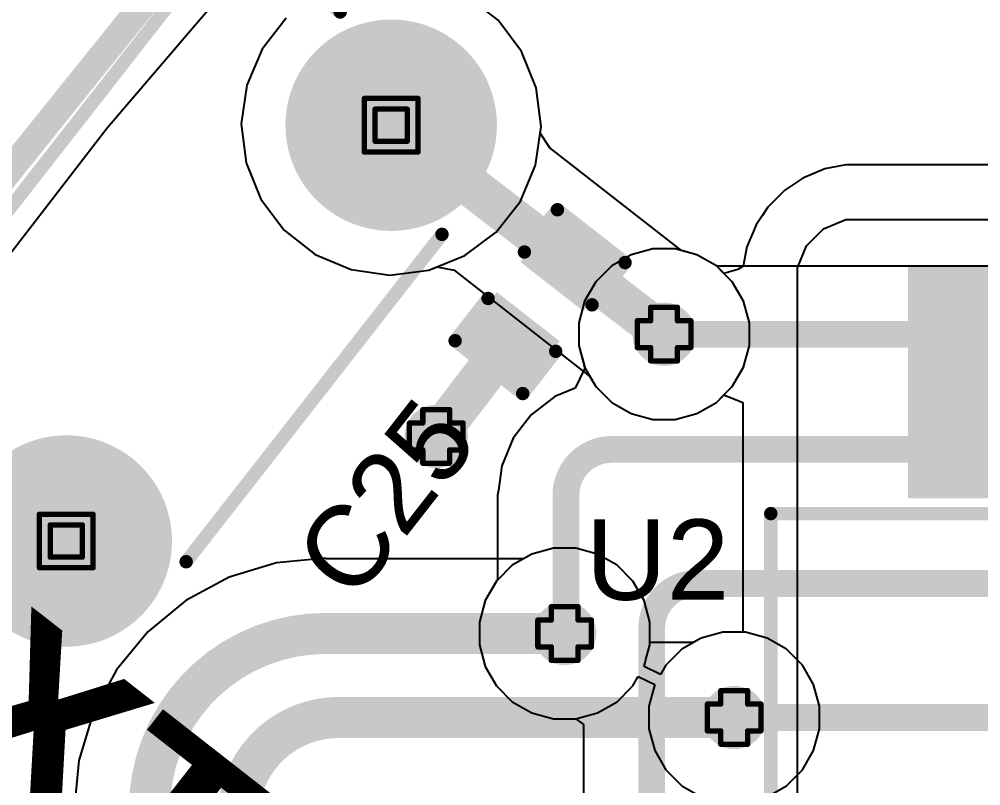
# Model space of a CAD drawing. Header units: inches. Extents: x -18 to 202, y -11 to 119.
# Drawn here: x -1.69 to 7.42, y 48 to 55.26 of the extents above; entities that cross this region are included whole.
import ezdxf

# ---------------------------------------------------------------- set-up
doc = ezdxf.new("R2010")
doc.units = ezdxf.units.IN
for name, color, linetype in [('Board Outline', 216, 'Continuous'), ('Bottom Layer', 5, 'Continuous'), ('Bottom Solder', 6, 'Continuous'), ('Drill Drawing', 1, 'Continuous'), ('Ground', 16, 'Continuous'), ('Multi-Layer', 9, 'Continuous'), ('Pad Holes', 156, 'Continuous'), ('Power', 76, 'Continuous'), ('Top Layer', 1, 'Continuous'), ('Top Overlay', 2, 'Continuous'), ('Top Paste', 8, 'Continuous'), ('Top Solder', 216, 'Continuous'), ('Via Holes', 16, 'Continuous')]:
    doc.layers.add(name, color=color, linetype=linetype)
doc.styles.add('Arial', font='', dxfattribs={"height": 0.2})
doc.styles.add('Arial Black_Bold', font='', dxfattribs={"height": 0.2})
doc.styles.get('Arial').set_extended_font_data('Arial')
doc.styles.get('Arial Black_Bold').set_extended_font_data('Arial Black', bold=True)

# ---------------------------------------------------------------- blocks, each defined once
blk = doc.blocks.new('K2_1101DF_C4DW_01_7')
at = {"layer": 'Bottom Layer'}
h = blk.add_hatch(color=5, dxfattribs=at)
edge = h.paths.add_edge_path()
edge.add_arc((-2.5, 0), 0.9, 0, 360)
h = blk.add_hatch(color=5, dxfattribs=at)
edge = h.paths.add_edge_path()
edge.add_arc((2.5, 0), 0.9, 0, 360)
at = {"layer": 'Bottom Solder'}
h = blk.add_hatch(color=6, dxfattribs=at)
edge = h.paths.add_edge_path()
edge.add_arc((-2.5, 0), 1.0016, 0, 360)
h = blk.add_hatch(color=6, dxfattribs=at)
edge = h.paths.add_edge_path()
edge.add_arc((2.5, 0), 1.0016, 0, 360)
at = {"layer": 'Ground'}
h = blk.add_hatch(color=16, dxfattribs=at)
edge = h.paths.add_edge_path()
edge.add_arc((-2.5, 0), 0.9, 0, 360)
h = blk.add_hatch(color=16, dxfattribs=at)
edge = h.paths.add_edge_path()
edge.add_arc((2.5, 0), 0.9, 0, 360)
at = {"layer": 'Multi-Layer'}
h = blk.add_hatch(color=9, dxfattribs=at)
edge = h.paths.add_edge_path()
edge.add_arc((-2.5, 0), 0.9, 0, 360)
h = blk.add_hatch(color=9, dxfattribs=at)
edge = h.paths.add_edge_path()
edge.add_arc((2.5, 0), 0.9, 0, 360)
at = {"layer": 'Pad Holes'}
h = blk.add_hatch(color=7, dxfattribs=at)
edge = h.paths.add_edge_path()
edge.add_arc((-2.5, 0), 0.46, 0, 360)
h = blk.add_hatch(color=7, dxfattribs=at)
edge = h.paths.add_edge_path()
edge.add_arc((2.5, 0), 0.46, 0, 360)
at = {"layer": 'Power'}
h = blk.add_hatch(color=76, dxfattribs=at)
edge = h.paths.add_edge_path()
edge.add_arc((-2.5, 0), 0.9, 0, 360)
h = blk.add_hatch(color=76, dxfattribs=at)
edge = h.paths.add_edge_path()
edge.add_arc((2.5, 0), 0.9, 0, 360)
at = {"layer": 'Top Layer'}
h = blk.add_hatch(color=1, dxfattribs=at)
edge = h.paths.add_edge_path()
edge.add_arc((-2.5, 0), 0.9, 0, 360)
h = blk.add_hatch(color=1, dxfattribs=at)
edge = h.paths.add_edge_path()
edge.add_arc((2.5, 0), 0.9, 0, 360)
at = {"layer": 'Top Solder'}
h = blk.add_hatch(color=216, dxfattribs=at)
edge = h.paths.add_edge_path()
edge.add_arc((-2.5, 0), 1.0016, 0, 360)
h = blk.add_hatch(color=216, dxfattribs=at)
edge = h.paths.add_edge_path()
edge.add_arc((2.5, 0), 1.0016, 0, 360)
at = {"layer": 'Top Overlay'}
for points in [[(1.9558, 1.016, 0.127, 0.127, 0), (-1.9812, 1.016, 0.127, 0.127, 0)], [(-3.048, -2.3622, 0.127, 0.127, 0), (-3.048, -1.0414, 0.127, 0.127, 0)], [(3.048, -2.3622, 0.127, 0.127, 0), (3.048, -1.0414, 0.127, 0.127, 0)], [(3.048, -2.3622, 0.127, 0.127, 0), (-3.048, -2.3622, 0.127, 0.127, 0)]]:
    blk.add_lwpolyline(points, format="xyseb", dxfattribs=at)
for points in [[(-2.013, 1.016, 0.0635, 0.0635, 1), (-1.9495, 1.016, 0.0635, 0.0635, 1)], [(1.924, 1.016, 0.0635, 0.0635, 1), (1.9875, 1.016, 0.0635, 0.0635, 1)], [(-3.0798, -1.0414, 0.0635, 0.0635, 1), (-3.0162, -1.0414, 0.0635, 0.0635, 1)], [(3.0162, -1.0414, 0.0635, 0.0635, 1), (3.0798, -1.0414, 0.0635, 0.0635, 1)], [(-3.0797, -2.3622, 0.0635, 0.0635, 1), (-3.0162, -2.3622, 0.0635, 0.0635, 1)], [(-3.0797, -2.3622, 0.0635, 0.0635, 1), (-3.0162, -2.3622, 0.0635, 0.0635, 1)], [(3.0162, -2.3622, 0.0635, 0.0635, 1), (3.0798, -2.3622, 0.0635, 0.0635, 1)], [(3.0162, -2.3622, 0.0635, 0.0635, 1), (3.0798, -2.3622, 0.0635, 0.0635, 1)]]:
    blk.add_lwpolyline(points, format="xyseb", close=True, dxfattribs=at)
blk = doc.blocks.new('SOT__223_14')
at = {"layer": 'Top Layer'}
for points in [[(-1.9, 4.05), (1.9, 4.05), (1.9, 2.05), (-1.9, 2.05)], [(-3.05, -2.05), (-1.55, -2.05), (-1.55, -4.05), (-3.05, -4.05)], [(-0.75, -2.05), (0.75, -2.05), (0.75, -4.05), (-0.75, -4.05)], [(1.55, -2.05), (3.05, -2.05), (3.05, -4.05), (1.55, -4.05)]]:
    blk.add_hatch(color=1, dxfattribs=at).paths.add_polyline_path(points)
at = {"layer": 'Top Paste'}
for points in [[(-1.9, 4.05), (1.9, 4.05), (1.9, 2.05), (-1.9, 2.05)], [(-3.05, -2.05), (-1.55, -2.05), (-1.55, -4.05), (-3.05, -4.05)], [(-0.75, -2.05), (0.75, -2.05), (0.75, -4.05), (-0.75, -4.05)], [(1.55, -2.05), (3.05, -2.05), (3.05, -4.05), (1.55, -4.05)]]:
    blk.add_hatch(color=8, dxfattribs=at).paths.add_polyline_path(points)
at = {"layer": 'Top Solder'}
for points in [[(-2.0016, 4.1516), (2.0016, 4.1516), (2.0016, 1.9484), (-2.0016, 1.9484)], [(-3.1516, -1.9484), (-1.4484, -1.9484), (-1.4484, -4.1516), (-3.1516, -4.1516)], [(-0.8516, -1.9484), (0.8516, -1.9484), (0.8516, -4.1516), (-0.8516, -4.1516)], [(1.4484, -1.9484), (3.1516, -1.9484), (3.1516, -4.1516), (1.4484, -4.1516)]]:
    blk.add_hatch(color=216, dxfattribs=at).paths.add_polyline_path(points)
at = {"layer": 'Top Overlay'}
for points in [[(-3.302, 1.8034, 0.127, 0.127, 0), (3.302, 1.8034, 0.127, 0.127, 0)], [(-3.302, -1.8288, 0.127, 0.127, 0), (-3.302, 1.8034, 0.127, 0.127, 0)], [(3.302, -1.8288, 0.127, 0.127, 0), (3.302, 1.8034, 0.127, 0.127, 0)], [(-3.302, -1.8288, 0.127, 0.127, 0), (3.302, -1.8288, 0.127, 0.127, 0)], [(-3.3528, -2.9464, 0.2, 0.2, 0), (-3.2258, -3.0734, 0.2, 0.2, 0)], [(-3.3528, -2.9464, 0.2, 0.2, 0), (-3.3528, -3.2004, 0.2, 0.2, 0)], [(-3.3528, -3.2004, 0.2, 0.2, 0), (-3.2258, -3.0734, 0.2, 0.2, 0)]]:
    blk.add_lwpolyline(points, format="xyseb", dxfattribs=at)
for points in [[(-3.3338, 1.8034, 0.0635, 0.0635, 1), (-3.2702, 1.8034, 0.0635, 0.0635, 1)], [(-3.3338, 1.8034, 0.0635, 0.0635, 1), (-3.2702, 1.8034, 0.0635, 0.0635, 1)], [(3.2702, 1.8034, 0.0635, 0.0635, 1), (3.3338, 1.8034, 0.0635, 0.0635, 1)], [(3.2702, 1.8034, 0.0635, 0.0635, 1), (3.3338, 1.8034, 0.0635, 0.0635, 1)], [(-3.3338, -1.8288, 0.0635, 0.0635, 1), (-3.2702, -1.8288, 0.0635, 0.0635, 1)], [(-3.3338, -1.8288, 0.0635, 0.0635, 1), (-3.2702, -1.8288, 0.0635, 0.0635, 1)], [(3.2702, -1.8288, 0.0635, 0.0635, 1), (3.3338, -1.8288, 0.0635, 0.0635, 1)], [(3.2702, -1.8288, 0.0635, 0.0635, 1), (3.3338, -1.8288, 0.0635, 0.0635, 1)], [(-3.4028, -2.9464, 0.1, 0.1, 1), (-3.3028, -2.9464, 0.1, 0.1, 1)], [(-3.4028, -2.9464, 0.1, 0.1, 1), (-3.3028, -2.9464, 0.1, 0.1, 1)], [(-3.2758, -3.0734, 0.1, 0.1, 1), (-3.1758, -3.0734, 0.1, 0.1, 1)], [(-3.2758, -3.0734, 0.1, 0.1, 1), (-3.1758, -3.0734, 0.1, 0.1, 1)], [(-3.4028, -3.2004, 0.1, 0.1, 1), (-3.3028, -3.2004, 0.1, 0.1, 1)], [(-3.4028, -3.2004, 0.1, 0.1, 1), (-3.3028, -3.2004, 0.1, 0.1, 1)]]:
    blk.add_lwpolyline(points, format="xyseb", close=True, dxfattribs=at)
blk = doc.blocks.new('C___0402_84')
at = {"layer": 'Top Layer'}
for points in [[(-0.6985, -0.3175), (-0.6985, 0.3175), (-0.2413, 0.3175), (-0.2413, -0.3175)], [(0.2413, -0.3175), (0.2413, 0.3175), (0.6985, 0.3175), (0.6985, -0.3175)]]:
    blk.add_hatch(color=1, dxfattribs=at).paths.add_polyline_path(points)
at = {"layer": 'Top Paste'}
for points in [[(-0.6985, -0.3175), (-0.6985, 0.3175), (-0.2413, 0.3175), (-0.2413, -0.3175)], [(0.2413, -0.3175), (0.2413, 0.3175), (0.6985, 0.3175), (0.6985, -0.3175)]]:
    blk.add_hatch(color=8, dxfattribs=at).paths.add_polyline_path(points)
at = {"layer": 'Top Solder'}
for points in [[(-0.7585, -0.3775), (-0.7585, 0.3775), (-0.1813, 0.3775), (-0.1813, -0.3775)], [(0.1813, -0.3775), (0.1813, 0.3775), (0.7585, 0.3775), (0.7585, -0.3775)]]:
    blk.add_hatch(color=216, dxfattribs=at).paths.add_polyline_path(points)
at = {"layer": 'Top Overlay'}
for points in [[(-0.7874, 0.4064, 0.127, 0.127, 0), (-0.2794, 0.4064, 0.127, 0.127, 0)], [(-0.7874, 0.4064, 0.127, 0.127, 0), (-0.7874, -0.4064, 0.127, 0.127, 0)], [(0.2794, 0.4064, 0.127, 0.127, 0), (0.7874, 0.4064, 0.127, 0.127, 0)], [(0.7874, 0.4064, 0.127, 0.127, 0), (0.7874, -0.4064, 0.127, 0.127, 0)], [(-0.7874, -0.4064, 0.127, 0.127, 0), (-0.2794, -0.4064, 0.127, 0.127, 0)], [(0.2794, -0.4064, 0.127, 0.127, 0), (0.7874, -0.4064, 0.127, 0.127, 0)]]:
    blk.add_lwpolyline(points, format="xyseb", dxfattribs=at)
for points in [[(-0.8191, 0.4064, 0.0635, 0.0635, 1), (-0.7556, 0.4064, 0.0635, 0.0635, 1)], [(-0.8191, 0.4064, 0.0635, 0.0635, 1), (-0.7556, 0.4064, 0.0635, 0.0635, 1)], [(-0.3112, 0.4064, 0.0635, 0.0635, 1), (-0.2477, 0.4064, 0.0635, 0.0635, 1)], [(0.2477, 0.4064, 0.0635, 0.0635, 1), (0.3111, 0.4064, 0.0635, 0.0635, 1)], [(0.7556, 0.4064, 0.0635, 0.0635, 1), (0.8191, 0.4064, 0.0635, 0.0635, 1)], [(0.7556, 0.4064, 0.0635, 0.0635, 1), (0.8191, 0.4064, 0.0635, 0.0635, 1)], [(-0.8191, -0.4064, 0.0635, 0.0635, 1), (-0.7556, -0.4064, 0.0635, 0.0635, 1)], [(-0.8191, -0.4064, 0.0635, 0.0635, 1), (-0.7556, -0.4064, 0.0635, 0.0635, 1)], [(-0.3112, -0.4064, 0.0635, 0.0635, 1), (-0.2477, -0.4064, 0.0635, 0.0635, 1)], [(0.2476, -0.4064, 0.0635, 0.0635, 1), (0.3111, -0.4064, 0.0635, 0.0635, 1)], [(0.7556, -0.4064, 0.0635, 0.0635, 1), (0.8191, -0.4064, 0.0635, 0.0635, 1)], [(0.7556, -0.4064, 0.0635, 0.0635, 1), (0.8191, -0.4064, 0.0635, 0.0635, 1)]]:
    blk.add_lwpolyline(points, format="xyseb", close=True, dxfattribs=at)

msp = doc.modelspace()

# ---------------------------------------------------------------- hatches: boundary and pattern name
at = {"layer": 'Bottom Layer'}
h = msp.add_hatch(color=5, dxfattribs=at)
edge = h.paths.add_edge_path()
edge.add_arc((4.4187, 52.277), 0.3, 0, 360)
h = msp.add_hatch(color=5, dxfattribs=at)
edge = h.paths.add_edge_path()
edge.add_arc((2.2599, 51.3075), 0.3, 0, 360)
h = msp.add_hatch(color=5, dxfattribs=at)
edge = h.paths.add_edge_path()
edge.add_arc((3.4767, 49.4407), 0.3, 0, 360)
h = msp.add_hatch(color=5, dxfattribs=at)
edge = h.paths.add_edge_path()
edge.add_arc((5.083, 48.6448), 0.3, 0, 360)
at = {"layer": 'Ground'}
h = msp.add_hatch(color=16, dxfattribs=at)
edge = h.paths.add_edge_path()
edge.add_arc((4.4187, 52.277), 0.3, 0, 360)
h = msp.add_hatch(color=16, dxfattribs=at)
edge = h.paths.add_edge_path()
edge.add_arc((2.2599, 51.3075), 0.3, 0, 360)
h = msp.add_hatch(color=16, dxfattribs=at)
edge = h.paths.add_edge_path()
edge.add_arc((3.4767, 49.4407), 0.3, 0, 360)
h = msp.add_hatch(color=16, dxfattribs=at)
edge = h.paths.add_edge_path()
edge.add_arc((5.083, 48.6448), 0.3, 0, 360)
at = {"layer": 'Power'}
h = msp.add_hatch(color=76, dxfattribs=at)
edge = h.paths.add_edge_path()
edge.add_arc((4.4187, 52.277), 0.3, 0, 360)
h = msp.add_hatch(color=76, dxfattribs=at)
edge = h.paths.add_edge_path()
edge.add_arc((2.2599, 51.3075), 0.3, 0, 360)
h = msp.add_hatch(color=76, dxfattribs=at)
edge = h.paths.add_edge_path()
edge.add_arc((3.4767, 49.4407), 0.3, 0, 360)
h = msp.add_hatch(color=76, dxfattribs=at)
edge = h.paths.add_edge_path()
edge.add_arc((5.083, 48.6448), 0.3, 0, 360)
at = {"layer": 'Top Layer'}
h = msp.add_hatch(color=1, dxfattribs=at)
edge = h.paths.add_edge_path()
edge.add_arc((4.4187, 52.277), 0.3, 0, 360)
h = msp.add_hatch(color=1, dxfattribs=at)
edge = h.paths.add_edge_path()
edge.add_arc((2.2599, 51.3075), 0.3, 0, 360)
h = msp.add_hatch(color=1, dxfattribs=at)
edge = h.paths.add_edge_path()
edge.add_arc((3.4767, 49.4407), 0.3, 0, 360)
h = msp.add_hatch(color=1, dxfattribs=at)
edge = h.paths.add_edge_path()
edge.add_arc((5.083, 48.6448), 0.3, 0, 360)
at = {"layer": 'Via Holes'}
h = msp.add_hatch(color=7, dxfattribs=at)
edge = h.paths.add_edge_path()
edge.add_arc((4.4187, 52.277), 0.15, 0, 360)
h = msp.add_hatch(color=7, dxfattribs=at)
edge = h.paths.add_edge_path()
edge.add_arc((2.2599, 51.3075), 0.15, 0, 360)
h = msp.add_hatch(color=7, dxfattribs=at)
edge = h.paths.add_edge_path()
edge.add_arc((3.4767, 49.4407), 0.15, 0, 360)
h = msp.add_hatch(color=7, dxfattribs=at)
edge = h.paths.add_edge_path()
edge.add_arc((5.083, 48.6448), 0.15, 0, 360)

# ---------------------------------------------------------------- linework, layer by layer
at = {"layer": 'Board Outline'}
msp.add_lwpolyline([(44.2299, 62.3099, 0.254, 0.254, -3.535496), (7.5647, 62.2891, 0.254, 0.254, 0)], format="xyseb", dxfattribs=at)
at = {"layer": 'Bottom Layer'}
for p, q in [((-0.8593, 54.2331), (0.3028, 55.5903)), ((2.8461, 55.2522), (2.5539, 55.4805)), ((0.8377, 55.2698), (0.6095, 54.9776)), ((3.0692, 54.9561), (2.8461, 55.2522)), ((0.6095, 54.9776), (0.4646, 54.6364)), ((3.2081, 54.6124), (3.0692, 54.9561)), ((0.4646, 54.6364), (0.4131, 54.2692)), ((3.2532, 54.2444), (3.2081, 54.6124)), ((-1.9496, 52.8175), (-0.8593, 54.2331)), ((0.4131, 54.2692), (0.4582, 53.9013)), ((3.2016, 53.8773), (3.2532, 54.2444)), ((0.4582, 53.9013), (0.5971, 53.5575)), ((3.0568, 53.5361), (3.2016, 53.8773)), ((0.5971, 53.5575), (0.8202, 53.2614)), ((2.8285, 53.2439), (3.0568, 53.5361)), ((0.8202, 53.2614), (1.1124, 53.0332)), ((2.5325, 53.0208), (2.8285, 53.2439)), ((1.1124, 53.0332), (1.4536, 52.8883)), ((2.1887, 52.8819), (2.5325, 53.0208)), ((4.1068, 53.0299), (3.9226, 52.9236)), ((4.3123, 53.085), (4.1068, 53.0299)), ((4.5251, 53.085), (4.3123, 53.085)), ((4.7306, 53.0299), (4.5251, 53.085)), ((4.9148, 52.9236), (4.7306, 53.0299)), ((1.4536, 52.8883), (1.8208, 52.8367)), ((1.8208, 52.8367), (2.1887, 52.8819)), ((3.9226, 52.9236), (3.7721, 52.7731)), ((5.0653, 52.7731), (4.9148, 52.9236)), ((3.7721, 52.7731), (3.6658, 52.5889)), ((5.1716, 52.5889), (5.0653, 52.7731)), ((3.6658, 52.5889), (3.6107, 52.3834)), ((5.2267, 52.3834), (5.1716, 52.5889)), ((3.6107, 52.3834), (3.6107, 52.1706)), ((5.2267, 52.1706), (5.2267, 52.3834)), ((3.6107, 52.1706), (3.6658, 51.9651)), ((5.1716, 51.9651), (5.2267, 52.1706)), ((3.6658, 51.9651), (3.7721, 51.7809)), ((5.0653, 51.7809), (5.1716, 51.9651)), ((3.7721, 51.7809), (3.9226, 51.6304)), ((4.9148, 51.6304), (5.0653, 51.7809)), ((3.9226, 51.6304), (4.1068, 51.5241)), ((4.7306, 51.5241), (4.9148, 51.6304)), ((4.1068, 51.5241), (4.3123, 51.469)), ((4.5251, 51.469), (4.7306, 51.5241)), ((4.3123, 51.469), (4.5251, 51.469)), ((3.3703, 50.2487), (3.1648, 50.1936)), ((3.583, 50.2487), (3.3703, 50.2487)), ((3.7885, 50.1936), (3.583, 50.2487)), ((3.1648, 50.1936), (2.9806, 50.0872)), ((3.9728, 50.0872), (3.7885, 50.1936)), ((2.9806, 50.0872), (2.8301, 49.9368)), ((4.1232, 49.9368), (3.9728, 50.0872)), ((2.8301, 49.9368), (2.7237, 49.7525)), ((4.2296, 49.7525), (4.1232, 49.9368)), ((2.7237, 49.7525), (2.6687, 49.547)), ((4.2847, 49.547), (4.2296, 49.7525)), ((2.6687, 49.547), (2.6687, 49.3343)), ((4.2847, 49.3343), (4.2847, 49.547)), ((4.7711, 49.3977), (4.5869, 49.2914)), ((4.9766, 49.4528), (4.7711, 49.3977)), ((5.1894, 49.4528), (4.9766, 49.4528)), ((5.3949, 49.3977), (5.1894, 49.4528)), ((5.5791, 49.2914), (5.3949, 49.3977)), ((2.6687, 49.3343), (2.7237, 49.1288)), ((4.2469, 49.1932), (4.2847, 49.3343)), ((4.5869, 49.2914), (4.4364, 49.1409)), ((5.7295, 49.1409), (5.5791, 49.2914)), ((2.7237, 49.1288), (2.8301, 48.9445)), ((4.2296, 49.1288), (4.2469, 49.1932)), ((4.3852, 49.0522), (4.2296, 49.1288)), ((4.4364, 49.1409), (4.3852, 49.0522)), ((5.8359, 48.9567), (5.7295, 49.1409)), ((4.1232, 48.9445), (4.1744, 49.0332)), ((4.1744, 49.0332), (4.33, 48.9567)), ((2.8301, 48.9445), (2.9806, 48.7941)), ((3.9728, 48.7941), (4.1232, 48.9445)), ((4.33, 48.9567), (4.3128, 48.8923)), ((5.891, 48.7512), (5.8359, 48.9567)), ((4.3128, 48.8923), (4.275, 48.7512)), ((2.9806, 48.7941), (3.1648, 48.6877)), ((3.7885, 48.6877), (3.9728, 48.7941)), ((4.275, 48.7512), (4.275, 48.5384)), ((5.891, 48.5384), (5.891, 48.7512)), ((3.1648, 48.6877), (3.3703, 48.6327)), ((3.583, 48.6327), (3.7885, 48.6877)), ((3.3703, 48.6327), (3.583, 48.6327)), ((4.275, 48.5384), (4.33, 48.3329)), ((5.8359, 48.3329), (5.891, 48.5384)), ((4.33, 48.3329), (4.4364, 48.1487)), ((5.7295, 48.1487), (5.8359, 48.3329)), ((4.4364, 48.1487), (4.5869, 47.9982)), ((5.5791, 47.9982), (5.7295, 48.1487)), ((4.5869, 47.9982), (4.7711, 47.8919)), ((5.3949, 47.8919), (5.5791, 47.9982))]:
    msp.add_line(p, q, dxfattribs=at)
at = {"layer": 'Drill Drawing'}
for points in [[(1.5791, 54.5108, 0.0508, 0.0508, 0), (2.0871, 54.5108, 0.0508, 0.0508, 0)], [(1.5791, 54.0028, 0.0508, 0.0508, 0), (1.5791, 54.5108, 0.0508, 0.0508, 0)], [(2.0871, 54.0028, 0.0508, 0.0508, 0), (2.0871, 54.5108, 0.0508, 0.0508, 0)], [(1.6807, 54.4092, 0.0508, 0.0508, 0), (1.9855, 54.4092, 0.0508, 0.0508, 0)], [(1.6807, 54.1044, 0.0508, 0.0508, 0), (1.6807, 54.4092, 0.0508, 0.0508, 0)], [(1.9855, 54.1044, 0.0508, 0.0508, 0), (1.9855, 54.4092, 0.0508, 0.0508, 0)], [(1.6807, 54.1044, 0.0508, 0.0508, 0), (1.9855, 54.1044, 0.0508, 0.0508, 0)], [(1.5791, 54.0028, 0.0508, 0.0508, 0), (2.0871, 54.0028, 0.0508, 0.0508, 0)], [(4.2917, 52.404, 0.0508, 0.0508, 0), (4.2917, 52.531, 0.0508, 0.0508, 0)], [(4.2917, 52.531, 0.0508, 0.0508, 0), (4.5457, 52.531, 0.0508, 0.0508, 0)], [(4.5457, 52.404, 0.0508, 0.0508, 0), (4.5457, 52.531, 0.0508, 0.0508, 0)], [(4.1647, 52.15, 0.0508, 0.0508, 0), (4.1647, 52.404, 0.0508, 0.0508, 0)], [(4.1647, 52.404, 0.0508, 0.0508, 0), (4.2917, 52.404, 0.0508, 0.0508, 0)], [(4.5457, 52.404, 0.0508, 0.0508, 0), (4.6727, 52.404, 0.0508, 0.0508, 0)], [(4.6727, 52.15, 0.0508, 0.0508, 0), (4.6727, 52.404, 0.0508, 0.0508, 0)], [(4.1647, 52.15, 0.0508, 0.0508, 0), (4.2917, 52.15, 0.0508, 0.0508, 0)], [(4.2917, 52.023, 0.0508, 0.0508, 0), (4.2917, 52.15, 0.0508, 0.0508, 0)], [(4.5457, 52.15, 0.0508, 0.0508, 0), (4.6727, 52.15, 0.0508, 0.0508, 0)], [(4.5457, 52.023, 0.0508, 0.0508, 0), (4.5457, 52.15, 0.0508, 0.0508, 0)], [(4.2917, 52.023, 0.0508, 0.0508, 0), (4.5457, 52.023, 0.0508, 0.0508, 0)], [(2.1329, 51.4345, 0.0508, 0.0508, 0), (2.1329, 51.5615, 0.0508, 0.0508, 0)], [(2.1329, 51.5615, 0.0508, 0.0508, 0), (2.3869, 51.5615, 0.0508, 0.0508, 0)], [(2.3869, 51.4345, 0.0508, 0.0508, 0), (2.3869, 51.5615, 0.0508, 0.0508, 0)], [(2.0059, 51.1805, 0.0508, 0.0508, 0), (2.0059, 51.4345, 0.0508, 0.0508, 0)], [(2.0059, 51.4345, 0.0508, 0.0508, 0), (2.1329, 51.4345, 0.0508, 0.0508, 0)], [(2.3869, 51.4345, 0.0508, 0.0508, 0), (2.5139, 51.4345, 0.0508, 0.0508, 0)], [(2.5139, 51.1805, 0.0508, 0.0508, 0), (2.5139, 51.4345, 0.0508, 0.0508, 0)], [(2.0059, 51.1805, 0.0508, 0.0508, 0), (2.1329, 51.1805, 0.0508, 0.0508, 0)], [(2.1329, 51.0535, 0.0508, 0.0508, 0), (2.1329, 51.1805, 0.0508, 0.0508, 0)], [(2.3869, 51.1805, 0.0508, 0.0508, 0), (2.5139, 51.1805, 0.0508, 0.0508, 0)], [(2.3869, 51.0535, 0.0508, 0.0508, 0), (2.3869, 51.1805, 0.0508, 0.0508, 0)], [(2.1329, 51.0535, 0.0508, 0.0508, 0), (2.3869, 51.0535, 0.0508, 0.0508, 0)], [(-1.4992, 50.5708, 0.0508, 0.0508, 0), (-0.9912, 50.5708, 0.0508, 0.0508, 0)], [(-1.4992, 50.0628, 0.0508, 0.0508, 0), (-1.4992, 50.5708, 0.0508, 0.0508, 0)], [(-0.9912, 50.0628, 0.0508, 0.0508, 0), (-0.9912, 50.5708, 0.0508, 0.0508, 0)], [(-1.3976, 50.4692, 0.0508, 0.0508, 0), (-1.0928, 50.4692, 0.0508, 0.0508, 0)], [(-1.3976, 50.1644, 0.0508, 0.0508, 0), (-1.3976, 50.4692, 0.0508, 0.0508, 0)], [(-1.0928, 50.1644, 0.0508, 0.0508, 0), (-1.0928, 50.4692, 0.0508, 0.0508, 0)], [(-1.3976, 50.1644, 0.0508, 0.0508, 0), (-1.0928, 50.1644, 0.0508, 0.0508, 0)], [(-1.4992, 50.0628, 0.0508, 0.0508, 0), (-0.9912, 50.0628, 0.0508, 0.0508, 0)], [(3.3497, 49.5677, 0.0508, 0.0508, 0), (3.3497, 49.6947, 0.0508, 0.0508, 0)], [(3.3497, 49.6947, 0.0508, 0.0508, 0), (3.6037, 49.6947, 0.0508, 0.0508, 0)], [(3.6037, 49.5677, 0.0508, 0.0508, 0), (3.6037, 49.6947, 0.0508, 0.0508, 0)], [(3.2227, 49.3137, 0.0508, 0.0508, 0), (3.2227, 49.5677, 0.0508, 0.0508, 0)], [(3.2227, 49.5677, 0.0508, 0.0508, 0), (3.3497, 49.5677, 0.0508, 0.0508, 0)], [(3.6037, 49.5677, 0.0508, 0.0508, 0), (3.7307, 49.5677, 0.0508, 0.0508, 0)], [(3.7307, 49.3137, 0.0508, 0.0508, 0), (3.7307, 49.5677, 0.0508, 0.0508, 0)], [(3.2227, 49.3137, 0.0508, 0.0508, 0), (3.3497, 49.3137, 0.0508, 0.0508, 0)], [(3.3497, 49.1867, 0.0508, 0.0508, 0), (3.3497, 49.3137, 0.0508, 0.0508, 0)], [(3.6037, 49.3137, 0.0508, 0.0508, 0), (3.7307, 49.3137, 0.0508, 0.0508, 0)], [(3.6037, 49.1867, 0.0508, 0.0508, 0), (3.6037, 49.3137, 0.0508, 0.0508, 0)], [(3.3497, 49.1867, 0.0508, 0.0508, 0), (3.6037, 49.1867, 0.0508, 0.0508, 0)], [(4.956, 48.7718, 0.0508, 0.0508, 0), (4.956, 48.8988, 0.0508, 0.0508, 0)], [(4.956, 48.8988, 0.0508, 0.0508, 0), (5.21, 48.8988, 0.0508, 0.0508, 0)], [(5.21, 48.7718, 0.0508, 0.0508, 0), (5.21, 48.8988, 0.0508, 0.0508, 0)], [(4.829, 48.5178, 0.0508, 0.0508, 0), (4.829, 48.7718, 0.0508, 0.0508, 0)], [(4.829, 48.7718, 0.0508, 0.0508, 0), (4.956, 48.7718, 0.0508, 0.0508, 0)], [(5.21, 48.7718, 0.0508, 0.0508, 0), (5.337, 48.7718, 0.0508, 0.0508, 0)], [(5.337, 48.5178, 0.0508, 0.0508, 0), (5.337, 48.7718, 0.0508, 0.0508, 0)], [(4.829, 48.5178, 0.0508, 0.0508, 0), (4.956, 48.5178, 0.0508, 0.0508, 0)], [(4.956, 48.3908, 0.0508, 0.0508, 0), (4.956, 48.5178, 0.0508, 0.0508, 0)], [(5.21, 48.5178, 0.0508, 0.0508, 0), (5.337, 48.5178, 0.0508, 0.0508, 0)], [(5.21, 48.3908, 0.0508, 0.0508, 0), (5.21, 48.5178, 0.0508, 0.0508, 0)], [(4.956, 48.3908, 0.0508, 0.0508, 0), (5.21, 48.3908, 0.0508, 0.0508, 0)]]:
    msp.add_lwpolyline(points, format="xyseb", dxfattribs=at)
for points in [[(1.5664, 54.5108, 0.0254, 0.0254, 1), (1.5918, 54.5108, 0.0254, 0.0254, 1)], [(1.5664, 54.5108, 0.0254, 0.0254, 1), (1.5918, 54.5108, 0.0254, 0.0254, 1)], [(2.0744, 54.5108, 0.0254, 0.0254, 1), (2.0998, 54.5108, 0.0254, 0.0254, 1)], [(2.0744, 54.5108, 0.0254, 0.0254, 1), (2.0998, 54.5108, 0.0254, 0.0254, 1)], [(1.668, 54.4092, 0.0254, 0.0254, 1), (1.6934, 54.4092, 0.0254, 0.0254, 1)], [(1.668, 54.4092, 0.0254, 0.0254, 1), (1.6934, 54.4092, 0.0254, 0.0254, 1)], [(1.9728, 54.4092, 0.0254, 0.0254, 1), (1.9982, 54.4092, 0.0254, 0.0254, 1)], [(1.9728, 54.4092, 0.0254, 0.0254, 1), (1.9982, 54.4092, 0.0254, 0.0254, 1)], [(1.668, 54.1044, 0.0254, 0.0254, 1), (1.6934, 54.1044, 0.0254, 0.0254, 1)], [(1.668, 54.1044, 0.0254, 0.0254, 1), (1.6934, 54.1044, 0.0254, 0.0254, 1)], [(1.9728, 54.1044, 0.0254, 0.0254, 1), (1.9982, 54.1044, 0.0254, 0.0254, 1)], [(1.9728, 54.1044, 0.0254, 0.0254, 1), (1.9982, 54.1044, 0.0254, 0.0254, 1)], [(1.5664, 54.0028, 0.0254, 0.0254, 1), (1.5918, 54.0028, 0.0254, 0.0254, 1)], [(1.5664, 54.0028, 0.0254, 0.0254, 1), (1.5918, 54.0028, 0.0254, 0.0254, 1)], [(2.0744, 54.0028, 0.0254, 0.0254, 1), (2.0998, 54.0028, 0.0254, 0.0254, 1)], [(2.0744, 54.0028, 0.0254, 0.0254, 1), (2.0998, 54.0028, 0.0254, 0.0254, 1)], [(4.279, 52.531, 0.0254, 0.0254, 1), (4.3044, 52.531, 0.0254, 0.0254, 1)], [(4.279, 52.531, 0.0254, 0.0254, 1), (4.3044, 52.531, 0.0254, 0.0254, 1)], [(4.533, 52.531, 0.0254, 0.0254, 1), (4.5584, 52.531, 0.0254, 0.0254, 1)], [(4.533, 52.531, 0.0254, 0.0254, 1), (4.5584, 52.531, 0.0254, 0.0254, 1)], [(4.152, 52.404, 0.0254, 0.0254, 1), (4.1774, 52.404, 0.0254, 0.0254, 1)], [(4.152, 52.404, 0.0254, 0.0254, 1), (4.1774, 52.404, 0.0254, 0.0254, 1)], [(4.279, 52.404, 0.0254, 0.0254, 1), (4.3044, 52.404, 0.0254, 0.0254, 1)], [(4.279, 52.404, 0.0254, 0.0254, 1), (4.3044, 52.404, 0.0254, 0.0254, 1)], [(4.533, 52.404, 0.0254, 0.0254, 1), (4.5584, 52.404, 0.0254, 0.0254, 1)], [(4.533, 52.404, 0.0254, 0.0254, 1), (4.5584, 52.404, 0.0254, 0.0254, 1)], [(4.66, 52.404, 0.0254, 0.0254, 1), (4.6854, 52.404, 0.0254, 0.0254, 1)], [(4.66, 52.404, 0.0254, 0.0254, 1), (4.6854, 52.404, 0.0254, 0.0254, 1)], [(4.152, 52.15, 0.0254, 0.0254, 1), (4.1774, 52.15, 0.0254, 0.0254, 1)], [(4.152, 52.15, 0.0254, 0.0254, 1), (4.1774, 52.15, 0.0254, 0.0254, 1)], [(4.279, 52.15, 0.0254, 0.0254, 1), (4.3044, 52.15, 0.0254, 0.0254, 1)], [(4.279, 52.15, 0.0254, 0.0254, 1), (4.3044, 52.15, 0.0254, 0.0254, 1)], [(4.533, 52.15, 0.0254, 0.0254, 1), (4.5584, 52.15, 0.0254, 0.0254, 1)], [(4.533, 52.15, 0.0254, 0.0254, 1), (4.5584, 52.15, 0.0254, 0.0254, 1)], [(4.66, 52.15, 0.0254, 0.0254, 1), (4.6854, 52.15, 0.0254, 0.0254, 1)], [(4.66, 52.15, 0.0254, 0.0254, 1), (4.6854, 52.15, 0.0254, 0.0254, 1)], [(4.279, 52.023, 0.0254, 0.0254, 1), (4.3044, 52.023, 0.0254, 0.0254, 1)], [(4.279, 52.023, 0.0254, 0.0254, 1), (4.3044, 52.023, 0.0254, 0.0254, 1)], [(4.533, 52.023, 0.0254, 0.0254, 1), (4.5584, 52.023, 0.0254, 0.0254, 1)], [(4.533, 52.023, 0.0254, 0.0254, 1), (4.5584, 52.023, 0.0254, 0.0254, 1)], [(2.1202, 51.5615, 0.0254, 0.0254, 1), (2.1456, 51.5615, 0.0254, 0.0254, 1)], [(2.1202, 51.5615, 0.0254, 0.0254, 1), (2.1456, 51.5615, 0.0254, 0.0254, 1)], [(2.3742, 51.5615, 0.0254, 0.0254, 1), (2.3996, 51.5615, 0.0254, 0.0254, 1)], [(2.3742, 51.5615, 0.0254, 0.0254, 1), (2.3996, 51.5615, 0.0254, 0.0254, 1)], [(1.9932, 51.4345, 0.0254, 0.0254, 1), (2.0186, 51.4345, 0.0254, 0.0254, 1)], [(1.9932, 51.4345, 0.0254, 0.0254, 1), (2.0186, 51.4345, 0.0254, 0.0254, 1)], [(2.1202, 51.4345, 0.0254, 0.0254, 1), (2.1456, 51.4345, 0.0254, 0.0254, 1)], [(2.1202, 51.4345, 0.0254, 0.0254, 1), (2.1456, 51.4345, 0.0254, 0.0254, 1)], [(2.3742, 51.4345, 0.0254, 0.0254, 1), (2.3996, 51.4345, 0.0254, 0.0254, 1)], [(2.3742, 51.4345, 0.0254, 0.0254, 1), (2.3996, 51.4345, 0.0254, 0.0254, 1)], [(2.5012, 51.4345, 0.0254, 0.0254, 1), (2.5266, 51.4345, 0.0254, 0.0254, 1)], [(2.5012, 51.4345, 0.0254, 0.0254, 1), (2.5266, 51.4345, 0.0254, 0.0254, 1)], [(1.9932, 51.1805, 0.0254, 0.0254, 1), (2.0186, 51.1805, 0.0254, 0.0254, 1)], [(1.9932, 51.1805, 0.0254, 0.0254, 1), (2.0186, 51.1805, 0.0254, 0.0254, 1)], [(2.1202, 51.1805, 0.0254, 0.0254, 1), (2.1456, 51.1805, 0.0254, 0.0254, 1)], [(2.1202, 51.1805, 0.0254, 0.0254, 1), (2.1456, 51.1805, 0.0254, 0.0254, 1)], [(2.3742, 51.1805, 0.0254, 0.0254, 1), (2.3996, 51.1805, 0.0254, 0.0254, 1)], [(2.3742, 51.1805, 0.0254, 0.0254, 1), (2.3996, 51.1805, 0.0254, 0.0254, 1)], [(2.5012, 51.1805, 0.0254, 0.0254, 1), (2.5266, 51.1805, 0.0254, 0.0254, 1)], [(2.5012, 51.1805, 0.0254, 0.0254, 1), (2.5266, 51.1805, 0.0254, 0.0254, 1)], [(2.1202, 51.0535, 0.0254, 0.0254, 1), (2.1456, 51.0535, 0.0254, 0.0254, 1)], [(2.1202, 51.0535, 0.0254, 0.0254, 1), (2.1456, 51.0535, 0.0254, 0.0254, 1)], [(2.3742, 51.0535, 0.0254, 0.0254, 1), (2.3996, 51.0535, 0.0254, 0.0254, 1)], [(2.3742, 51.0535, 0.0254, 0.0254, 1), (2.3996, 51.0535, 0.0254, 0.0254, 1)], [(-1.5119, 50.5708, 0.0254, 0.0254, 1), (-1.4865, 50.5708, 0.0254, 0.0254, 1)], [(-1.5119, 50.5708, 0.0254, 0.0254, 1), (-1.4865, 50.5708, 0.0254, 0.0254, 1)], [(-1.0039, 50.5708, 0.0254, 0.0254, 1), (-0.9785, 50.5708, 0.0254, 0.0254, 1)], [(-1.0039, 50.5708, 0.0254, 0.0254, 1), (-0.9785, 50.5708, 0.0254, 0.0254, 1)], [(-1.4103, 50.4692, 0.0254, 0.0254, 1), (-1.3849, 50.4692, 0.0254, 0.0254, 1)], [(-1.4103, 50.4692, 0.0254, 0.0254, 1), (-1.3849, 50.4692, 0.0254, 0.0254, 1)], [(-1.1055, 50.4692, 0.0254, 0.0254, 1), (-1.0801, 50.4692, 0.0254, 0.0254, 1)], [(-1.1055, 50.4692, 0.0254, 0.0254, 1), (-1.0801, 50.4692, 0.0254, 0.0254, 1)], [(-1.4103, 50.1644, 0.0254, 0.0254, 1), (-1.3849, 50.1644, 0.0254, 0.0254, 1)], [(-1.4103, 50.1644, 0.0254, 0.0254, 1), (-1.3849, 50.1644, 0.0254, 0.0254, 1)], [(-1.1055, 50.1644, 0.0254, 0.0254, 1), (-1.0801, 50.1644, 0.0254, 0.0254, 1)], [(-1.1055, 50.1644, 0.0254, 0.0254, 1), (-1.0801, 50.1644, 0.0254, 0.0254, 1)], [(-1.5119, 50.0628, 0.0254, 0.0254, 1), (-1.4865, 50.0628, 0.0254, 0.0254, 1)], [(-1.5119, 50.0628, 0.0254, 0.0254, 1), (-1.4865, 50.0628, 0.0254, 0.0254, 1)], [(-1.0039, 50.0628, 0.0254, 0.0254, 1), (-0.9785, 50.0628, 0.0254, 0.0254, 1)], [(-1.0039, 50.0628, 0.0254, 0.0254, 1), (-0.9785, 50.0628, 0.0254, 0.0254, 1)], [(3.337, 49.6947, 0.0254, 0.0254, 1), (3.3624, 49.6947, 0.0254, 0.0254, 1)], [(3.337, 49.6947, 0.0254, 0.0254, 1), (3.3624, 49.6947, 0.0254, 0.0254, 1)], [(3.591, 49.6947, 0.0254, 0.0254, 1), (3.6164, 49.6947, 0.0254, 0.0254, 1)], [(3.591, 49.6947, 0.0254, 0.0254, 1), (3.6164, 49.6947, 0.0254, 0.0254, 1)], [(3.21, 49.5677, 0.0254, 0.0254, 1), (3.2354, 49.5677, 0.0254, 0.0254, 1)], [(3.21, 49.5677, 0.0254, 0.0254, 1), (3.2354, 49.5677, 0.0254, 0.0254, 1)], [(3.337, 49.5677, 0.0254, 0.0254, 1), (3.3624, 49.5677, 0.0254, 0.0254, 1)], [(3.337, 49.5677, 0.0254, 0.0254, 1), (3.3624, 49.5677, 0.0254, 0.0254, 1)], [(3.591, 49.5677, 0.0254, 0.0254, 1), (3.6164, 49.5677, 0.0254, 0.0254, 1)], [(3.591, 49.5677, 0.0254, 0.0254, 1), (3.6164, 49.5677, 0.0254, 0.0254, 1)], [(3.718, 49.5677, 0.0254, 0.0254, 1), (3.7434, 49.5677, 0.0254, 0.0254, 1)], [(3.718, 49.5677, 0.0254, 0.0254, 1), (3.7434, 49.5677, 0.0254, 0.0254, 1)], [(3.21, 49.3137, 0.0254, 0.0254, 1), (3.2354, 49.3137, 0.0254, 0.0254, 1)], [(3.21, 49.3137, 0.0254, 0.0254, 1), (3.2354, 49.3137, 0.0254, 0.0254, 1)], [(3.337, 49.3137, 0.0254, 0.0254, 1), (3.3624, 49.3137, 0.0254, 0.0254, 1)], [(3.337, 49.3137, 0.0254, 0.0254, 1), (3.3624, 49.3137, 0.0254, 0.0254, 1)], [(3.591, 49.3137, 0.0254, 0.0254, 1), (3.6164, 49.3137, 0.0254, 0.0254, 1)], [(3.591, 49.3137, 0.0254, 0.0254, 1), (3.6164, 49.3137, 0.0254, 0.0254, 1)], [(3.718, 49.3137, 0.0254, 0.0254, 1), (3.7434, 49.3137, 0.0254, 0.0254, 1)], [(3.718, 49.3137, 0.0254, 0.0254, 1), (3.7434, 49.3137, 0.0254, 0.0254, 1)], [(3.337, 49.1867, 0.0254, 0.0254, 1), (3.3624, 49.1867, 0.0254, 0.0254, 1)], [(3.337, 49.1867, 0.0254, 0.0254, 1), (3.3624, 49.1867, 0.0254, 0.0254, 1)], [(3.591, 49.1867, 0.0254, 0.0254, 1), (3.6164, 49.1867, 0.0254, 0.0254, 1)], [(3.591, 49.1867, 0.0254, 0.0254, 1), (3.6164, 49.1867, 0.0254, 0.0254, 1)], [(4.9433, 48.8988, 0.0254, 0.0254, 1), (4.9687, 48.8988, 0.0254, 0.0254, 1)], [(4.9433, 48.8988, 0.0254, 0.0254, 1), (4.9687, 48.8988, 0.0254, 0.0254, 1)], [(5.1973, 48.8988, 0.0254, 0.0254, 1), (5.2227, 48.8988, 0.0254, 0.0254, 1)], [(5.1973, 48.8988, 0.0254, 0.0254, 1), (5.2227, 48.8988, 0.0254, 0.0254, 1)], [(4.8163, 48.7718, 0.0254, 0.0254, 1), (4.8417, 48.7718, 0.0254, 0.0254, 1)], [(4.8163, 48.7718, 0.0254, 0.0254, 1), (4.8417, 48.7718, 0.0254, 0.0254, 1)], [(4.9433, 48.7718, 0.0254, 0.0254, 1), (4.9687, 48.7718, 0.0254, 0.0254, 1)], [(4.9433, 48.7718, 0.0254, 0.0254, 1), (4.9687, 48.7718, 0.0254, 0.0254, 1)], [(5.1973, 48.7718, 0.0254, 0.0254, 1), (5.2227, 48.7718, 0.0254, 0.0254, 1)], [(5.1973, 48.7718, 0.0254, 0.0254, 1), (5.2227, 48.7718, 0.0254, 0.0254, 1)], [(5.3243, 48.7718, 0.0254, 0.0254, 1), (5.3497, 48.7718, 0.0254, 0.0254, 1)], [(5.3243, 48.7718, 0.0254, 0.0254, 1), (5.3497, 48.7718, 0.0254, 0.0254, 1)], [(4.8163, 48.5178, 0.0254, 0.0254, 1), (4.8417, 48.5178, 0.0254, 0.0254, 1)], [(4.8163, 48.5178, 0.0254, 0.0254, 1), (4.8417, 48.5178, 0.0254, 0.0254, 1)], [(4.9433, 48.5178, 0.0254, 0.0254, 1), (4.9687, 48.5178, 0.0254, 0.0254, 1)], [(4.9433, 48.5178, 0.0254, 0.0254, 1), (4.9687, 48.5178, 0.0254, 0.0254, 1)], [(5.1973, 48.5178, 0.0254, 0.0254, 1), (5.2227, 48.5178, 0.0254, 0.0254, 1)], [(5.1973, 48.5178, 0.0254, 0.0254, 1), (5.2227, 48.5178, 0.0254, 0.0254, 1)], [(5.3243, 48.5178, 0.0254, 0.0254, 1), (5.3497, 48.5178, 0.0254, 0.0254, 1)], [(5.3243, 48.5178, 0.0254, 0.0254, 1), (5.3497, 48.5178, 0.0254, 0.0254, 1)], [(4.9433, 48.3908, 0.0254, 0.0254, 1), (4.9687, 48.3908, 0.0254, 0.0254, 1)], [(4.9433, 48.3908, 0.0254, 0.0254, 1), (4.9687, 48.3908, 0.0254, 0.0254, 1)], [(5.1973, 48.3908, 0.0254, 0.0254, 1), (5.2227, 48.3908, 0.0254, 0.0254, 1)], [(5.1973, 48.3908, 0.0254, 0.0254, 1), (5.2227, 48.3908, 0.0254, 0.0254, 1)]]:
    msp.add_lwpolyline(points, format="xyseb", close=True, dxfattribs=at)
at = {"layer": 'Ground'}
for p, q in [((-0.8593, 54.2331), (0.3028, 55.5903)), ((2.8461, 55.2522), (2.5539, 55.4805)), ((0.8377, 55.2698), (0.6095, 54.9776)), ((3.0692, 54.9561), (2.8461, 55.2522)), ((0.6095, 54.9776), (0.4646, 54.6364)), ((3.2081, 54.6124), (3.0692, 54.9561)), ((0.4646, 54.6364), (0.4131, 54.2692)), ((3.2532, 54.2444), (3.2081, 54.6124)), ((-1.9496, 52.8175), (-0.8593, 54.2331)), ((0.4131, 54.2692), (0.4582, 53.9013)), ((3.2016, 53.8773), (3.2532, 54.2444)), ((0.4582, 53.9013), (0.5971, 53.5575)), ((3.0568, 53.5361), (3.2016, 53.8773)), ((0.5971, 53.5575), (0.8202, 53.2614)), ((2.8285, 53.2439), (3.0568, 53.5361)), ((0.8202, 53.2614), (1.1124, 53.0332)), ((2.5325, 53.0208), (2.8285, 53.2439)), ((1.1124, 53.0332), (1.4536, 52.8883)), ((2.1887, 52.8819), (2.5325, 53.0208)), ((4.1068, 53.0299), (3.9226, 52.9236)), ((4.3123, 53.085), (4.1068, 53.0299)), ((4.5251, 53.085), (4.3123, 53.085)), ((4.7306, 53.0299), (4.5251, 53.085)), ((4.9148, 52.9236), (4.7306, 53.0299)), ((1.4536, 52.8883), (1.8208, 52.8367)), ((1.8208, 52.8367), (2.1887, 52.8819)), ((3.9226, 52.9236), (3.7721, 52.7731)), ((5.0653, 52.7731), (4.9148, 52.9236)), ((3.7721, 52.7731), (3.6658, 52.5889)), ((5.1716, 52.5889), (5.0653, 52.7731)), ((3.6658, 52.5889), (3.6107, 52.3834)), ((5.2267, 52.3834), (5.1716, 52.5889)), ((3.6107, 52.3834), (3.6107, 52.1706)), ((5.2267, 52.1706), (5.2267, 52.3834)), ((3.6107, 52.1706), (3.6658, 51.9651)), ((5.1716, 51.9651), (5.2267, 52.1706)), ((3.6658, 51.9651), (3.7721, 51.7809)), ((5.0653, 51.7809), (5.1716, 51.9651)), ((3.7721, 51.7809), (3.9226, 51.6304)), ((4.9148, 51.6304), (5.0653, 51.7809)), ((3.9226, 51.6304), (4.1068, 51.5241)), ((4.7306, 51.5241), (4.9148, 51.6304)), ((4.1068, 51.5241), (4.3123, 51.469)), ((4.5251, 51.469), (4.7306, 51.5241)), ((4.3123, 51.469), (4.5251, 51.469)), ((3.3703, 50.2487), (3.1648, 50.1936)), ((3.583, 50.2487), (3.3703, 50.2487)), ((3.7885, 50.1936), (3.583, 50.2487)), ((3.1648, 50.1936), (2.9806, 50.0872)), ((3.9728, 50.0872), (3.7885, 50.1936)), ((2.9806, 50.0872), (2.8301, 49.9368)), ((4.1232, 49.9368), (3.9728, 50.0872)), ((2.8301, 49.9368), (2.7237, 49.7525)), ((4.2296, 49.7525), (4.1232, 49.9368)), ((2.7237, 49.7525), (2.6687, 49.547)), ((4.2847, 49.547), (4.2296, 49.7525)), ((2.6687, 49.547), (2.6687, 49.3343)), ((4.2847, 49.3343), (4.2847, 49.547)), ((4.7711, 49.3977), (4.5869, 49.2914)), ((4.9766, 49.4528), (4.7711, 49.3977)), ((5.1894, 49.4528), (4.9766, 49.4528)), ((5.3949, 49.3977), (5.1894, 49.4528)), ((5.5791, 49.2914), (5.3949, 49.3977)), ((2.6687, 49.3343), (2.7237, 49.1288)), ((4.2469, 49.1932), (4.2847, 49.3343)), ((4.5869, 49.2914), (4.4364, 49.1409)), ((5.7295, 49.1409), (5.5791, 49.2914)), ((2.7237, 49.1288), (2.8301, 48.9445)), ((4.2296, 49.1288), (4.2469, 49.1932)), ((4.3852, 49.0522), (4.2296, 49.1288)), ((4.4364, 49.1409), (4.3852, 49.0522)), ((5.8359, 48.9567), (5.7295, 49.1409)), ((4.1232, 48.9445), (4.1744, 49.0332)), ((4.1744, 49.0332), (4.33, 48.9567)), ((2.8301, 48.9445), (2.9806, 48.7941)), ((3.9728, 48.7941), (4.1232, 48.9445)), ((4.33, 48.9567), (4.3128, 48.8923)), ((5.891, 48.7512), (5.8359, 48.9567)), ((4.3128, 48.8923), (4.275, 48.7512)), ((2.9806, 48.7941), (3.1648, 48.6877)), ((3.7885, 48.6877), (3.9728, 48.7941)), ((4.275, 48.7512), (4.275, 48.5384)), ((5.891, 48.5384), (5.891, 48.7512)), ((3.1648, 48.6877), (3.3703, 48.6327)), ((3.583, 48.6327), (3.7885, 48.6877)), ((3.3703, 48.6327), (3.583, 48.6327)), ((4.275, 48.5384), (4.33, 48.3329)), ((5.8359, 48.3329), (5.891, 48.5384)), ((4.33, 48.3329), (4.4364, 48.1487)), ((5.7295, 48.1487), (5.8359, 48.3329)), ((4.4364, 48.1487), (4.5869, 47.9982)), ((5.5791, 47.9982), (5.7295, 48.1487)), ((4.5869, 47.9982), (4.7711, 47.8919)), ((5.3949, 47.8919), (5.5791, 47.9982))]:
    msp.add_line(p, q, dxfattribs=at)
at = {"layer": 'Power'}
for p, q in [((-0.8593, 54.2331), (0.3028, 55.5903)), ((2.8461, 55.2522), (2.5539, 55.4805)), ((0.8377, 55.2698), (0.6095, 54.9776)), ((3.0692, 54.9561), (2.8461, 55.2522)), ((0.6095, 54.9776), (0.4646, 54.6364)), ((3.2081, 54.6124), (3.0692, 54.9561)), ((0.4646, 54.6364), (0.4131, 54.2692)), ((3.2532, 54.2444), (3.2081, 54.6124)), ((-1.9496, 52.8175), (-0.8593, 54.2331)), ((0.4131, 54.2692), (0.4582, 53.9013)), ((3.2016, 53.8773), (3.2532, 54.2444)), ((0.4582, 53.9013), (0.5971, 53.5575)), ((3.0568, 53.5361), (3.2016, 53.8773)), ((0.5971, 53.5575), (0.8202, 53.2614)), ((2.8285, 53.2439), (3.0568, 53.5361)), ((0.8202, 53.2614), (1.1124, 53.0332)), ((2.5325, 53.0208), (2.8285, 53.2439)), ((1.1124, 53.0332), (1.4536, 52.8883)), ((2.1887, 52.8819), (2.5325, 53.0208)), ((4.1068, 53.0299), (3.9226, 52.9236)), ((4.3123, 53.085), (4.1068, 53.0299)), ((4.5251, 53.085), (4.3123, 53.085)), ((4.7306, 53.0299), (4.5251, 53.085)), ((4.9148, 52.9236), (4.7306, 53.0299)), ((1.4536, 52.8883), (1.8208, 52.8367)), ((1.8208, 52.8367), (2.1887, 52.8819)), ((3.9226, 52.9236), (3.7721, 52.7731)), ((4.9161, 52.9223), (4.9148, 52.9236)), ((9.5691, 52.9223), (4.9161, 52.9223)), ((3.7721, 52.7731), (3.6658, 52.5889)), ((3.6658, 52.5889), (3.6107, 52.3834)), ((3.6107, 52.3834), (3.6107, 52.1706)), ((3.6107, 52.1706), (3.6633, 51.9742)), ((3.6661, 51.9473), (3.5763, 51.7645)), ((3.6633, 51.9742), (3.6661, 51.9473)), ((3.5763, 51.7645), (3.3836, 51.6847)), ((3.3836, 51.6847), (3.1605, 51.5134)), ((3.1605, 51.5134), (2.9893, 51.2903)), ((2.9893, 51.2903), (2.8816, 51.0304)), ((2.8816, 51.0304), (2.8512, 50.7995)), ((2.8512, 50.7995), (2.8417, 50.7516)), ((2.8417, 50.7516), (2.8417, 49.9484)), ((2.8301, 49.9368), (2.7237, 49.7525)), ((2.8417, 49.9484), (2.8301, 49.9368)), ((2.7237, 49.7525), (2.6687, 49.547)), ((2.6687, 49.547), (2.6687, 49.3343)), ((2.6687, 49.3343), (2.7237, 49.1288)), ((2.7237, 49.1288), (2.8301, 48.9445)), ((2.8301, 48.9445), (2.9806, 48.7941)), ((2.9806, 48.7941), (3.1648, 48.6877)), ((3.1648, 48.6877), (3.3703, 48.6327)), ((3.3703, 48.6327), (3.583, 48.6327)), ((3.583, 48.6327), (3.654, 48.5782)), ((3.654, 48.5782), (3.654, 45.9961))]:
    msp.add_line(p, q, dxfattribs=at)
for points in [[(4.4187, 52.277, 0.254, 0.254, 0), (4.4209, 52.2748, 0.254, 0.254, 0)], [(4.4209, 52.2748, 0.254, 0.254, 0), (18.794, 52.2748, 0.254, 0.254, 0)], [(3.4891, 50.7516, 0.254, 0.254, -0.414214), (3.9224, 51.1848, 0.254, 0.254, 0)], [(3.9224, 51.1848, 0.254, 0.254, 0), (18.7961, 51.1848, 0.254, 0.254, 0)], [(3.4891, 49.4531, 0.254, 0.254, 0), (3.4891, 50.7516, 0.254, 0.254, 0)], [(4.3015, 49.4904, 0.254, 0.254, -0.414214), (4.7259, 49.9148, 0.254, 0.254, 0)], [(4.7259, 49.9148, 0.254, 0.254, 0), (18.7961, 49.9148, 0.254, 0.254, 0)], [(3.4767, 49.4407, 0.254, 0.254, 0), (3.4891, 49.4531, 0.254, 0.254, 0)], [(4.3015, 45.7836, 0.254, 0.254, 0), (4.3015, 49.4904, 0.254, 0.254, 0)], [(5.083, 48.6448, 0.254, 0.254, 0), (18.7961, 48.6448, 0.254, 0.254, 0)]]:
    msp.add_lwpolyline(points, format="xyseb", dxfattribs=at)
for points in [[(4.3552, 52.277, 0.127, 0.127, 1), (4.4822, 52.277, 0.127, 0.127, 1)], [(4.3574, 52.2748, 0.127, 0.127, 1), (4.4844, 52.2748, 0.127, 0.127, 1)], [(4.3574, 52.2748, 0.127, 0.127, 1), (4.4844, 52.2748, 0.127, 0.127, 1)], [(3.8589, 51.1848, 0.127, 0.127, 1), (3.9859, 51.1848, 0.127, 0.127, 1)], [(3.8589, 51.1848, 0.127, 0.127, 1), (3.9859, 51.1848, 0.127, 0.127, 1)], [(3.4256, 50.7516, 0.127, 0.127, 1), (3.5526, 50.7516, 0.127, 0.127, 1)], [(3.4256, 50.7516, 0.127, 0.127, 1), (3.5526, 50.7516, 0.127, 0.127, 1)], [(4.6624, 49.9148, 0.127, 0.127, 1), (4.7894, 49.9148, 0.127, 0.127, 1)], [(4.6624, 49.9148, 0.127, 0.127, 1), (4.7894, 49.9148, 0.127, 0.127, 1)], [(3.4132, 49.4407, 0.127, 0.127, 1), (3.5402, 49.4407, 0.127, 0.127, 1)], [(3.4256, 49.4531, 0.127, 0.127, 1), (3.5526, 49.4531, 0.127, 0.127, 1)], [(3.4256, 49.4531, 0.127, 0.127, 1), (3.5526, 49.4531, 0.127, 0.127, 1)], [(4.238, 49.4904, 0.127, 0.127, 1), (4.365, 49.4904, 0.127, 0.127, 1)], [(4.238, 49.4904, 0.127, 0.127, 1), (4.365, 49.4904, 0.127, 0.127, 1)], [(5.0195, 48.6448, 0.127, 0.127, 1), (5.1465, 48.6448, 0.127, 0.127, 1)]]:
    msp.add_lwpolyline(points, format="xyseb", close=True, dxfattribs=at)
at = {"layer": 'Top Layer'}
for p, q in [((-0.8593, 54.2331), (0.3028, 55.5903)), ((2.8461, 55.2522), (2.5539, 55.4805)), ((0.8377, 55.2698), (0.6095, 54.9776)), ((3.0692, 54.9561), (2.8461, 55.2522)), ((0.6095, 54.9776), (0.4646, 54.6364)), ((3.2081, 54.6124), (3.0692, 54.9561)), ((0.4646, 54.6364), (0.4131, 54.2692)), ((3.2532, 54.2444), (3.2081, 54.6124)), ((-1.9496, 52.8175), (-0.8593, 54.2331)), ((0.4131, 54.2692), (0.4582, 53.9013)), ((3.2443, 54.1806), (3.2532, 54.2444)), ((3.3361, 54.0438), (3.2443, 54.1806)), ((4.5833, 53.0694), (3.3361, 54.0438)), ((0.4582, 53.9013), (0.5971, 53.5575)), ((5.9425, 53.8421), (5.732, 53.7549)), ((6.1407, 53.8815), (5.9425, 53.8421)), ((6.2546, 53.8815), (6.1407, 53.8815)), ((9.1583, 53.8815), (6.2546, 53.8815)), ((6.2546, 53.8815), (6.2546, 53.8815)), ((5.732, 53.7549), (5.564, 53.6426)), ((5.564, 53.6426), (5.4029, 53.4815)), ((0.5971, 53.5575), (0.8202, 53.2614)), ((5.4029, 53.4815), (5.3469, 53.3976)), ((5.4029, 53.4815), (5.4029, 53.4815)), ((5.3469, 53.3976), (5.2906, 53.3135)), ((5.2906, 53.3135), (5.2035, 53.103)), ((5.2906, 53.3135), (5.2906, 53.3135)), ((5.9302, 53.2764), (6.1407, 53.3635)), ((6.1407, 53.3635), (6.2546, 53.3635)), ((6.2546, 53.3635), (6.2546, 53.3635)), ((6.2546, 53.3635), (9.1838, 53.3635)), ((0.8202, 53.2614), (1.1124, 53.0332)), ((5.7692, 53.1153), (5.9302, 53.2764)), ((5.682, 52.9048), (5.7692, 53.1153)), ((1.1124, 53.0332), (1.4536, 52.8883)), ((4.7306, 53.0299), (4.5833, 53.0694)), ((4.9148, 52.9236), (4.7306, 53.0299)), ((5.2035, 53.103), (5.1675, 52.9223)), ((5.2035, 53.103), (5.2035, 53.103)), ((1.4536, 52.8883), (1.8208, 52.8367)), ((1.8208, 52.8367), (2.1887, 52.8819)), ((2.1887, 52.8819), (2.2671, 52.9136)), ((2.2671, 52.9136), (2.4291, 52.8829)), ((2.4291, 52.8829), (3.7167, 51.877)), ((4.9862, 52.8521), (4.9148, 52.9236)), ((5.1164, 52.8907), (4.9862, 52.8521)), ((5.1675, 52.9223), (5.1164, 52.8907)), ((5.682, 52.7909), (5.682, 52.9048)), ((5.682, 47.244), (5.682, 52.7909)), ((3.7167, 51.877), (3.7721, 51.7809)), ((3.7721, 51.7809), (3.9226, 51.6304)), ((4.9148, 51.6304), (4.9862, 51.7019)), ((4.9862, 51.7019), (5.164, 51.6282)), ((3.9226, 51.6304), (4.1068, 51.5241)), ((4.7306, 51.5241), (4.9148, 51.6304)), ((5.164, 51.6282), (5.164, 49.4528)), ((4.1068, 51.5241), (4.3123, 51.469)), ((4.5251, 51.469), (4.7306, 51.5241)), ((4.3123, 51.469), (4.5251, 51.469)), ((3.3703, 50.2487), (3.1648, 50.1936)), ((3.583, 50.2487), (3.3703, 50.2487)), ((3.7885, 50.1936), (3.583, 50.2487)), ((0.7453, 50.1091), (0.2986, 49.9736)), ((1.2099, 50.1548), (0.7453, 50.1091)), ((1.2099, 50.1494), (1.2099, 50.1548)), ((3.0883, 50.1494), (1.2099, 50.1494)), ((3.1648, 50.1936), (3.0883, 50.1494)), ((3.9728, 50.0872), (3.7885, 50.1936)), ((4.1232, 49.9368), (3.9728, 50.0872)), ((0.2986, 49.9736), (-0.1131, 49.7535)), ((4.2296, 49.7525), (4.1232, 49.9368)), ((-0.1131, 49.7535), (-0.4739, 49.4574)), ((4.2847, 49.547), (4.2296, 49.7525)), ((4.2847, 49.3536), (4.2847, 49.547)), ((-0.4739, 49.4574), (-0.77, 49.0965)), ((4.7711, 49.3977), (4.6946, 49.3536)), ((4.9766, 49.4528), (4.7711, 49.3977)), ((5.164, 49.4528), (4.9766, 49.4528)), ((4.6946, 49.3536), (4.2847, 49.3536)), ((-0.77, 49.0965), (-0.9901, 48.6849)), ((-0.9901, 48.6849), (-1.1256, 48.2381)), ((-1.1256, 48.2381), (-1.1714, 47.7736))]:
    msp.add_line(p, q, dxfattribs=at)
for points in [[(1.8331, 54.2568, 0.3894, 0.3894, 0), (3.5331, 52.9551, 0.3894, 0.3894, 0)], [(3.5331, 52.9551, 0.3894, 0.3894, 0), (4.4187, 52.277, 0.3894, 0.3894, 0)], [(2.2599, 51.3075, 0.3894, 0.3894, 0), (2.9545, 52.2146, 0.3894, 0.3894, 0)], [(-0.4572, 47.7736, 0.3894, 0.3894, -0.414214), (1.2099, 49.4407, 0.3894, 0.3894, 0)], [(1.2099, 49.4407, 0.3894, 0.3894, 0), (3.4767, 49.4407, 0.3894, 0.3894, 0)], [(0.381, 47.6904, 0.3894, 0.3894, -0.414214), (1.3354, 48.6448, 0.3894, 0.3894, 0)], [(1.3354, 48.6448, 0.3894, 0.3894, 0), (5.083, 48.6448, 0.3894, 0.3894, 0)]]:
    msp.add_lwpolyline(points, format="xyseb", dxfattribs=at)
for points in [[(1.7358, 54.2568, 0.1947, 0.1947, 1), (1.9305, 54.2568, 0.1947, 0.1947, 1)], [(3.4357, 52.9551, 0.1947, 0.1947, 1), (3.6304, 52.9551, 0.1947, 0.1947, 1)], [(3.4357, 52.9551, 0.1947, 0.1947, 1), (3.6304, 52.9551, 0.1947, 0.1947, 1)], [(2.8571, 52.2146, 0.1947, 0.1947, 1), (3.0518, 52.2146, 0.1947, 0.1947, 1)], [(4.3213, 52.277, 0.1947, 0.1947, 1), (4.516, 52.277, 0.1947, 0.1947, 1)], [(2.1626, 51.3075, 0.1947, 0.1947, 1), (2.3573, 51.3075, 0.1947, 0.1947, 1)], [(1.1125, 49.4407, 0.1947, 0.1947, 1), (1.3072, 49.4407, 0.1947, 0.1947, 1)], [(1.1125, 49.4407, 0.1947, 0.1947, 1), (1.3072, 49.4407, 0.1947, 0.1947, 1)], [(3.3793, 49.4407, 0.1947, 0.1947, 1), (3.574, 49.4407, 0.1947, 0.1947, 1)], [(1.2381, 48.6448, 0.1947, 0.1947, 1), (1.4328, 48.6448, 0.1947, 0.1947, 1)], [(1.2381, 48.6448, 0.1947, 0.1947, 1), (1.4328, 48.6448, 0.1947, 0.1947, 1)], [(4.9856, 48.6448, 0.1947, 0.1947, 1), (5.1803, 48.6448, 0.1947, 0.1947, 1)]]:
    msp.add_lwpolyline(points, format="xyseb", close=True, dxfattribs=at)

# ---------------------------------------------------------------- block references
for name, p, rotation in [('K2_1101DF_C4DW_01_7', (0.294, 52.2868), 232), ('C___0402_84', (3.2438, 52.5849), 52.00000000000001)]:
    msp.add_blockref(name, p, dxfattribs=dict(rotation=rotation))
msp.add_blockref('SOT__223_14', (8.732, 48.7731))

# ---------------------------------------------------------------- texts
at = {"layer": 'Top Overlay'}
for s, height, rotation, style, p in [('C25', 0.762, 52, 'Arial', (1.4772, 49.7202)), ('NXT', 1.524, 322, 'Arial Black_Bold', (-3.9561, 49.6225))]:
    msp.add_text(s, height=height, rotation=rotation, dxfattribs=dict(at, style=style)).set_placement(p)
at = {"layer": 'Top Overlay', "style": 'Arial'}
msp.add_text('U2', height=0.762, dxfattribs=at).set_placement((3.6761, 49.7594))

doc.saveas('drawing.dxf')
